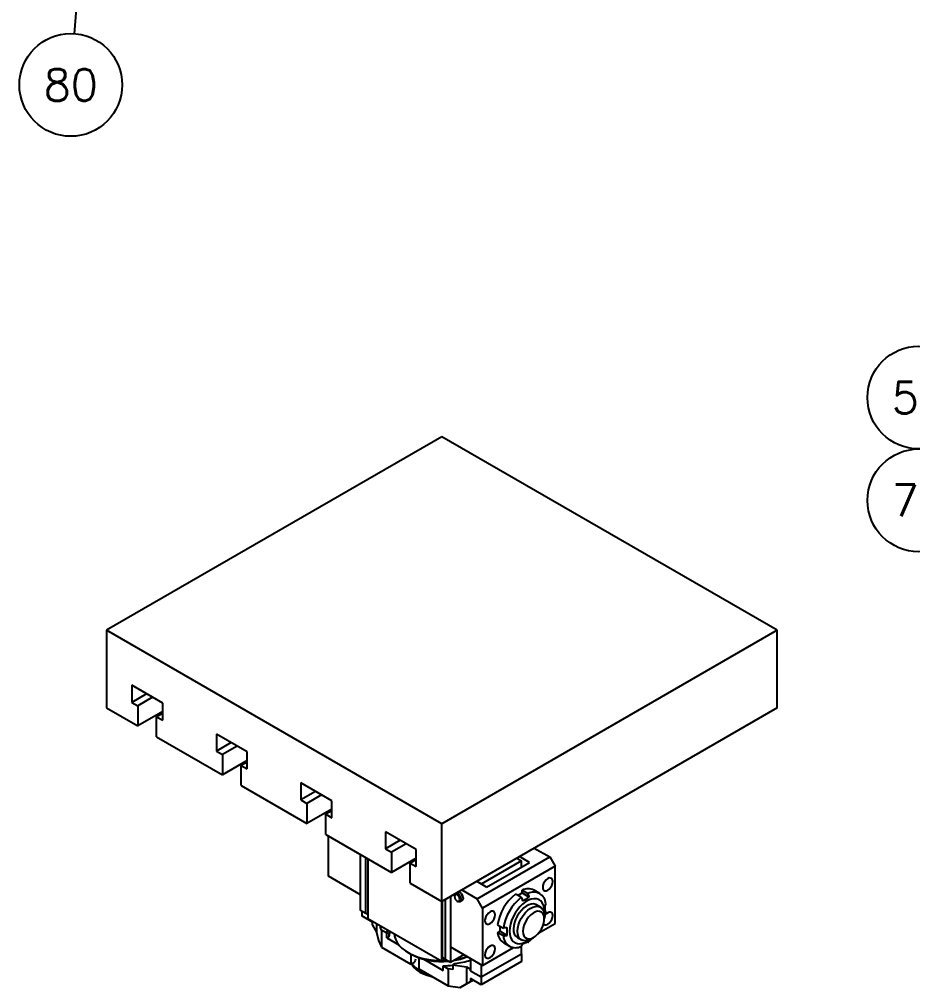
# Model space of a CAD drawing. Extents: x -13768 to 18086, y -10615 to 1188.
# Drawn here: x 339.9 to 565.9, y -1240.1 to -995.2 of the extents above; entities that cross this region are included whole.
import ezdxf
from ezdxf.enums import TextEntityAlignment as Align

# ---------------------------------------------------------------- set-up
doc = ezdxf.new("R2010")
doc.units = 0
doc.header["$LTSCALE"] = 7.5
doc.header["$MEASUREMENT"] = 0
for name, color, linetype in [('0-POS', 3, 'CONTINUOUS'), ('FI', 1, 'CONTINUOUS'), ('POS', 3, 'CONTINUOUS')]:
    doc.layers.add(name, color=color, linetype=linetype)
doc.styles.add('ROMANS', font='ROMANS.SHX')

# ---------------------------------------------------------------- blocks, each defined once
blk = doc.blocks.new('POS')
at = {"layer": '0-POS'}
blk.add_circle((0, 0), 6.5, dxfattribs=at)
at = {"layer": '0-POS', "style": 'ROMANS', "flags": 4}
blk.add_attdef('P', text='', height=4, dxfattribs=at).set_placement((0, 0), align=Align.MIDDLE)

msp = doc.modelspace()

# ---------------------------------------------------------------- linework, layer by layer
at = {"layer": 'FI'}
for p, q in [((446.80618, -1100.71412), (361.95336, -1149.69861)), ((531.65899, -1149.69861), (446.80618, -1100.71412)), ((361.95336, -1149.69861), (361.95336, -1169.29559)), ((446.80618, -1198.68309), (361.95336, -1149.69861)), ((531.65899, -1149.69861), (446.80618, -1198.68309)), ((531.65899, -1169.29559), (531.65899, -1149.69861)), ((376.20864, -1168.11844), (368.40218, -1163.61187)), ((368.40218, -1163.61187), (368.40218, -1167.9232)), ((372.13631, -1165.76754), (368.40218, -1167.9232)), ((368.40218, -1167.9232), (369.92953, -1168.80492)), ((373.66366, -1166.64926), (369.92953, -1168.80492)), ((376.20864, -1172.42978), (376.20864, -1168.11844)), ((361.95336, -1169.29559), (369.92953, -1173.90013)), ((369.92953, -1168.80492), (369.92953, -1173.90013)), ((376.20864, -1170.27528), (369.92953, -1173.90013)), ((376.20864, -1170.66633), (374.68129, -1171.54806)), ((531.65899, -1169.29559), (446.80618, -1218.28008)), ((374.68129, -1176.64326), (374.68129, -1171.54806)), ((374.68129, -1171.54806), (376.20864, -1172.42978)), ((374.68129, -1176.64326), (391.31244, -1186.24422)), ((397.59155, -1180.46253), (389.78509, -1175.95596)), ((389.78509, -1175.95596), (389.78509, -1180.26729)), ((393.51922, -1178.11163), (389.78509, -1180.26729)), ((389.78509, -1180.26729), (391.31244, -1181.14902)), ((395.04657, -1178.99335), (391.31244, -1181.14902)), ((397.59155, -1184.77387), (397.59155, -1180.46253)), ((391.31244, -1181.14902), (391.31244, -1186.24422)), ((397.59155, -1182.61937), (391.31244, -1186.24422)), ((397.59155, -1183.01043), (396.0642, -1183.89215)), ((396.0642, -1188.98735), (396.0642, -1183.89215)), ((396.0642, -1183.89215), (397.59155, -1184.77387)), ((396.0642, -1188.98735), (412.69535, -1198.58831)), ((418.97446, -1192.80662), (411.168, -1188.30005)), ((411.168, -1188.30005), (411.168, -1192.61138)), ((414.90213, -1190.45572), (411.168, -1192.61138)), ((411.168, -1192.61138), (412.69535, -1193.49311)), ((416.42948, -1191.33744), (412.69535, -1193.49311)), ((418.97446, -1197.11796), (418.97446, -1192.80662)), ((412.69535, -1193.49311), (412.69535, -1198.58831)), ((418.97446, -1194.96346), (412.69535, -1198.58831)), ((418.97446, -1195.35452), (417.4471, -1196.23624)), ((417.4471, -1201.33144), (417.4471, -1196.23624)), ((417.4471, -1196.23624), (418.97446, -1197.11796)), ((446.80618, -1218.28008), (446.80618, -1198.68309)), ((417.4471, -1201.33144), (434.07826, -1210.9324)), ((418.12593, -1211.92), (418.12593, -1201.72332)), ((440.35736, -1205.15071), (432.5509, -1200.64414)), ((432.5509, -1200.64414), (432.5509, -1204.95547)), ((436.28504, -1202.79981), (432.5509, -1204.95547)), ((432.5509, -1204.95547), (434.07826, -1205.8372)), ((437.81239, -1203.68153), (434.07826, -1205.8372)), ((470.22098, -1204.763), (474.12878, -1207.01893)), ((426.2718, -1216.62251), (426.2718, -1206.42583)), ((426.2718, -1220.5419), (426.2718, -1206.42583)), ((427.62944, -1221.32565), (427.62944, -1207.20958)), ((428.13856, -1207.5035), (428.13856, -1222.59938)), ((434.07826, -1205.8372), (434.07826, -1210.9324)), ((440.35736, -1207.30755), (434.07826, -1210.9324)), ((440.35736, -1209.46205), (440.35736, -1205.15071)), ((455.80058, -1217.59958), (474.12878, -1207.01893)), ((465.80857, -1207.31024), (467.00115, -1207.99869)), ((469.03762, -1208.3905), (466.48745, -1206.91832)), ((474.12878, -1207.01893), (475.48643, -1209.37045)), ((440.35736, -1207.69861), (438.83001, -1208.58033)), ((438.83001, -1213.67553), (438.83001, -1208.58033)), ((438.83001, -1208.58033), (440.35736, -1209.46205)), ((467.00115, -1207.99869), (456.81887, -1213.8768)), ((475.48643, -1209.37045), (457.15822, -1219.9511)), ((458.17646, -1214.66051), (469.03762, -1208.3905)), ((467.00115, -1209.56613), (467.00115, -1207.99869)), ((475.48643, -1223.87221), (475.48643, -1209.37045)), ((426.2718, -1216.62251), (418.12593, -1211.92)), ((438.83001, -1213.67553), (446.80618, -1218.28008)), ((458.17646, -1214.66051), (455.62629, -1213.18834)), ((449.01235, -1217.00649), (449.01235, -1229.75035)), ((449.01235, -1217.00649), (449.01235, -1233.66974)), ((450.03058, -1216.81615), (450.03059, -1217.01209)), ((451.89277, -1215.34365), (455.80058, -1217.59958)), ((466.92239, -1217.23971), (465.4738, -1216.40345)), ((466.08602, -1216.75688), (467.17085, -1216.13062)), ((467.17085, -1215.42376), (468.61944, -1216.26002)), ((467.17085, -1216.13062), (467.17085, -1215.42376)), ((467.17085, -1216.13062), (468.96796, -1217.16807)), ((471.6106, -1216.29262), (470.16201, -1215.45636)), ((446.80618, -1233.37596), (446.80618, -1218.28008)), ((446.97588, -1232.49411), (446.97588, -1218.18211)), ((447.65471, -1217.79024), (447.65471, -1232.88599)), ((450.7093, -1218.18778), (450.87898, -1218.28576)), ((451.47907, -1218.34526), (451.98818, -1218.05135)), ((457.15822, -1219.9511), (455.80058, -1217.59958)), ((471.77683, -1219.71403), (470.7586, -1219.12621)), ((427.62944, -1221.32565), (426.2718, -1220.5419)), ((426.61121, -1220.73784), (426.61121, -1221.91443)), ((429.3265, -1223.48193), (426.61121, -1221.91443)), ((428.13856, -1221.61956), (427.62944, -1221.32565)), ((457.15822, -1219.9511), (457.15822, -1234.45286)), ((472.77114, -1222.69543), (472.77114, -1221.91168)), ((472.87878, -1220.67943), (473.1348, -1220.82722)), ((428.13856, -1222.59938), (446.80618, -1233.37596)), ((429.3265, -1224.26581), (429.3265, -1223.48193)), ((429.3265, -1224.26581), (430.34473, -1226.02944)), ((430.34473, -1223.87297), (430.34473, -1226.02944)), ((431.27717, -1224.90283), (431.27717, -1224.41125)), ((460.95845, -1224.22427), (462.40704, -1225.06053)), ((461.57057, -1225.8306), (461.57057, -1224.57765)), ((471.36929, -1226.24899), (475.48643, -1223.87221)), ((430.34473, -1226.02944), (430.77509, -1228.13244)), ((431.27717, -1224.90283), (431.70293, -1224.65704)), ((431.58706, -1225.57048), (431.27717, -1224.90283)), ((431.58706, -1225.57048), (431.58706, -1229.88182)), ((432.89032, -1226.32283), (431.58706, -1225.57048)), ((432.89032, -1227.49866), (432.89032, -1226.32283)), ((433.39256, -1226.42484), (432.89032, -1226.32283)), ((433.52793, -1225.7106), (433.39256, -1226.42484)), ((433.39256, -1226.42484), (433.39256, -1227.20872)), ((460.95845, -1226.18397), (461.57057, -1225.8306)), ((462.40704, -1227.02022), (460.95845, -1226.18397)), ((461.57057, -1225.8306), (463.36768, -1226.86805)), ((430.77509, -1228.13244), (431.58706, -1229.88182)), ((432.89032, -1227.49866), (433.39256, -1227.20872)), ((432.89032, -1227.49866), (435.93539, -1229.25654)), ((462.48264, -1228.75888), (463.93123, -1229.59513)), ((465.95899, -1227.44028), (466.97722, -1228.0281)), ((467.00115, -1231.51507), (467.00115, -1229.51351)), ((468.61944, -1228.64804), (468.36919, -1228.50357)), ((469.37758, -1227.79014), (470.05629, -1227.39821)), ((431.58706, -1229.88182), (438.99972, -1234.16105)), ((438.31952, -1231.22045), (438.99845, -1231.61252)), ((438.99972, -1231.61326), (438.99972, -1234.16105)), ((449.01235, -1229.75035), (457.15822, -1234.45286)), ((449.01235, -1233.66974), (452.40702, -1231.71004)), ((456.81881, -1237.39321), (467.00115, -1231.51507)), ((457.15822, -1234.45286), (464.98419, -1229.93502)), ((467.00115, -1231.51507), (467.00115, -1233.47477)), ((438.99972, -1234.16105), (439.89621, -1233.64352)), ((441.03619, -1232.54021), (441.03619, -1235.33668)), ((442.28155, -1232.9201), (447.14559, -1235.72805)), ((447.65482, -1232.88606), (446.80618, -1233.37596)), ((447.65471, -1232.88599), (446.97588, -1232.49411)), ((447.65471, -1232.88599), (449.01235, -1233.66974)), ((449.60538, -1234.30766), (450.1407, -1233.99862)), ((449.60538, -1234.30766), (453.08529, -1234.84594)), ((449.60538, -1234.30766), (449.60538, -1235.48347)), ((454.10352, -1232.68942), (454.10352, -1235.8257)), ((467.00115, -1233.47477), (456.81881, -1239.3529)), ((456.81881, -1234.25693), (456.81881, -1237.39321)), ((441.03619, -1235.33668), (448.44884, -1239.61592)), ((447.14559, -1234.55223), (448.44884, -1235.30458)), ((447.14559, -1235.72805), (447.14559, -1234.55223)), ((448.44884, -1235.30458), (448.44884, -1239.61592)), ((449.60538, -1235.48347), (448.44884, -1235.30458)), ((453.08529, -1234.84594), (454.10352, -1235.43376)), ((453.08529, -1234.84594), (453.08529, -1239.15728)), ((454.10352, -1235.8257), (454.10352, -1235.43376)), ((454.10352, -1235.8257), (456.81881, -1237.39321)), ((454.78278, -1238.17753), (451.47918, -1240.08466)), ((451.47918, -1240.08466), (453.08529, -1239.15728)), ((453.08529, -1239.15728), (454.10352, -1238.56928)), ((456.81881, -1239.3529), (454.10352, -1237.7854)), ((454.10352, -1237.7854), (454.10352, -1238.56928)), ((454.10352, -1238.56928), (454.78245, -1238.17734)), ((456.81881, -1237.39321), (456.81881, -1239.3529)), ((448.44884, -1239.61592), (451.47918, -1240.08466))]:
    msp.add_line(p, q, dxfattribs=at)
at = {"layer": 'FI', "flags": 128}
for points in [[(474.89246, -1213.2408), (474.83017, -1212.82257), (474.64938, -1212.51721), (474.3678, -1212.3546), (474.01298, -1212.35067), (473.61967, -1212.50579), (473.22635, -1212.80478), (472.87154, -1213.21838), (472.58996, -1213.70609), (472.40917, -1214.22018), (472.34688, -1214.71033), (472.40917, -1215.12855), (472.58996, -1215.43391), (472.87154, -1215.59652), (473.22635, -1215.60045), (473.61967, -1215.44534), (474.01298, -1215.14634), (474.3678, -1214.73275), (474.64938, -1214.24503), (474.83017, -1213.73094), (474.89246, -1213.2408)], [(450.03058, -1216.81615), (450.09518, -1216.47847), (450.21671, -1216.31122)], [(451.38823, -1217.79584), (451.33656, -1217.46603), (451.18941, -1217.12677), (450.96918, -1216.82972), (450.70941, -1216.62008), (450.44963, -1216.52979), (450.22941, -1216.57258), (450.08226, -1216.74194), (450.03059, -1217.01209), (450.08226, -1217.3419), (450.22941, -1217.68115), (450.44963, -1217.97821), (450.70941, -1218.18784), (450.96918, -1218.27814), (451.18941, -1218.23534), (451.33656, -1218.06599), (451.38823, -1217.79584)], [(450.34891, -1216.23491), (450.5544, -1216.21328), (450.87911, -1216.32614), (451.20383, -1216.58819), (451.47911, -1216.95951), (451.66305, -1217.38359), (451.72764, -1217.79584)], [(450.85803, -1215.941), (451.06351, -1215.91937), (451.38823, -1216.03224)], [(451.38823, -1216.03224), (451.71295, -1216.29429), (451.98823, -1216.6656), (452.17217, -1217.08968), (452.23676, -1217.50193), (452.17217, -1217.83962), (451.98823, -1218.05132), (451.98818, -1218.05135)], [(451.72764, -1217.79584), (451.66305, -1218.13352), (451.47911, -1218.34523), (451.20383, -1218.39871), (450.87911, -1218.28584), (450.87898, -1218.28576)], [(472.73766, -1221.38187), (472.77114, -1220.73606), (472.71096, -1219.93216), (472.53207, -1219.21966), (472.23934, -1218.618), (471.84075, -1218.14361), (471.34719, -1217.80942), (470.77212, -1217.62453), (470.13121, -1217.59399), (469.44196, -1217.71865), (468.72316, -1217.99509), (467.99443, -1218.41578), (467.27563, -1218.96924), (466.58637, -1219.64039), (465.94547, -1220.41089), (465.37039, -1221.25975), (464.87683, -1222.1638), (464.47825, -1223.09838), (464.18552, -1224.03802), (464.00663, -1224.95706), (463.94645, -1225.83044), (463.94645, -1225.83044)], [(470.7586, -1219.12621), (470.58146, -1219.03805), (470.05585, -1218.90926), (469.4689, -1218.93856), (468.84183, -1219.1249), (468.1973, -1219.46153), (467.5586, -1219.93627), (466.94883, -1220.532), (466.39002, -1221.22716), (465.90236, -1221.99663), (465.50348, -1222.8126), (465.20781, -1223.64558), (465.02602, -1224.46547), (464.96468, -1225.24263)], [(465.98291, -1225.83044), (466.04425, -1225.05329), (466.22604, -1224.2334), (466.52172, -1223.40041), (466.92059, -1222.58444), (467.40825, -1221.81497), (467.96706, -1221.11981), (468.57683, -1220.52409), (469.21553, -1220.04934), (469.86006, -1219.71271), (470.48713, -1219.52638), (471.07408, -1219.49708), (471.5997, -1219.62587), (472.04498, -1219.90807), (472.39383, -1220.33353), (472.63365, -1220.88683), (472.75577, -1221.548), (472.77114, -1221.91168)], [(460.29778, -1221.66613), (460.23548, -1221.2479), (460.05469, -1220.94254), (459.77311, -1220.77994), (459.4183, -1220.776), (459.02498, -1220.93112), (458.63167, -1221.23011), (458.27686, -1221.64371), (457.99527, -1222.13142), (457.81449, -1222.64551), (457.75219, -1223.13566), (457.81449, -1223.55388), (457.99527, -1223.85924), (458.27686, -1224.02185), (458.63167, -1224.02578), (459.02498, -1223.87067), (459.4183, -1223.57167), (459.77311, -1223.15808), (460.05469, -1222.67036), (460.23548, -1222.15627), (460.29778, -1221.66613)], [(467.34056, -1225.83044), (467.40404, -1226.46784), (467.59152, -1227.00213), (467.89422, -1227.40835), (468.29801, -1227.66749), (468.78398, -1227.76744), (469.32943, -1227.70352), (469.90885, -1227.47872), (470.49513, -1227.10355), (471.06088, -1226.59556), (471.57963, -1225.97851), (472.02714, -1225.28123), (472.38246, -1224.53634), (472.629, -1223.77867), (472.75522, -1223.04363), (472.75522, -1222.36561), (472.629, -1221.77631), (472.38246, -1221.30328), (472.02714, -1220.96864), (471.57963, -1220.78804), (471.06088, -1220.76993), (470.49513, -1220.91514), (469.90885, -1221.21688), (469.32943, -1221.66106), (468.78398, -1222.2269), (468.29801, -1222.88795), (467.89422, -1223.61329), (467.59152, -1224.369), (467.40404, -1225.11975), (467.34056, -1225.83044)], [(472.56121, -1224.02553), (472.58996, -1224.05658), (472.87154, -1224.21919), (473.22635, -1224.22313), (473.61967, -1224.068), (474.01298, -1223.76901), (474.3678, -1223.35542), (474.64938, -1222.86771), (474.83017, -1222.35362), (474.89246, -1221.86346)], [(472.77114, -1222.50392), (472.93594, -1221.89919), (473.1348, -1220.82722)], [(474.89246, -1221.86346), (474.83017, -1221.44524), (474.64938, -1221.13988), (474.3678, -1220.97727), (474.01298, -1220.97334), (473.61967, -1221.12846), (473.22635, -1221.42745), (472.98386, -1221.69202)], [(433.75505, -1225.84171), (433.59089, -1226.28174), (433.39256, -1227.20872)], [(434.80819, -1226.44967), (434.87068, -1227.04011), (435.10142, -1227.85), (435.49646, -1228.63846), (436.05027, -1229.39441), (436.75506, -1230.10724), (437.60096, -1230.76694), (438.57607, -1231.36426), (439.66672, -1231.8908), (440.85759, -1232.33919), (442.13196, -1232.70312), (443.47195, -1232.97748), (444.85874, -1233.15842), (446.27288, -1233.24341), (446.58641, -1233.24909)], [(463.94645, -1225.83044), (464.00663, -1226.63435), (464.18552, -1227.34685), (464.47825, -1227.94849), (464.87683, -1228.42289), (465.37039, -1228.75709), (465.94547, -1228.94198), (466.58637, -1228.9725), (467.27563, -1228.84785), (467.99443, -1228.57141), (468.72316, -1228.15072), (468.90202, -1228.0261)], [(469.37758, -1227.79014), (469.21553, -1227.87925), (468.57683, -1228.14192), (467.96706, -1228.25023), (467.40825, -1228.20026), (466.92059, -1227.99382), (466.52172, -1227.63838), (466.22604, -1227.14678), (466.04425, -1226.53678), (465.98291, -1225.83044)], [(460.29778, -1230.28879), (460.23548, -1229.87057), (460.05469, -1229.56522), (459.77311, -1229.4026), (459.4183, -1229.39867), (459.02498, -1229.55379), (458.63167, -1229.85279), (458.27686, -1230.26637), (457.99527, -1230.75409), (457.81449, -1231.26818), (457.75219, -1231.75833), (457.81449, -1232.17656), (457.99527, -1232.48192), (458.27686, -1232.64452), (458.63167, -1232.64846), (459.02498, -1232.49333), (459.4183, -1232.19435), (459.77311, -1231.78075), (460.05469, -1231.29304), (460.23548, -1230.77895), (460.29778, -1230.28879)], [(468.61944, -1228.64804), (469.44833, -1227.9399), (469.89045, -1227.49398)], [(439.22034, -1234.0337), (439.44389, -1234.47298), (439.91008, -1235.08982), (440.53032, -1235.65966), (441.29075, -1236.16977), (442.17438, -1236.60876), (443.16148, -1236.96682), (444.23, -1237.23594), (444.37544, -1237.2644)], [(447.02595, -1233.24909), (447.6945, -1233.23125), (448.20401, -1233.2031)]]:
    msp.add_lwpolyline(points, dxfattribs=at)
at = {"layer": 'FI'}
for centre, radius, start, end in [((473.14263, -1226.04493), 12.31946, 128.4987312, 171.5012883), ((474.59122, -1226.88119), 12.31946, 128.4987312, 171.5012883), ((468.63295, -1218.51268), 3.41747, 63.4212649, 115.3298618), ((470.04426, -1219.00601), 3.09363, 2.5656136, 117.4235756), ((437.63734, -1226.52818), 4.75146, 166.4647115, 177.5230621), ((464.25915, -1225.96872), 3.30771, 183.7311514, 237.5148501), ((465.49757, -1226.88175), 3.09363, 182.5655168, 297.4236724), ((467.26147, -1225.52723), 2.31435, 172.9363005, 235.7515062), ((446.68961, -1216.92617), 16.57839, 242.3591987, 276.428094), ((444.66318, -1229.93216), 6.77439, 217.0428381, 256.546886), ((446.8189, -1210.80189), 23.75258, 270.788057, 276.7370297), ((447.34147, -1217.73509), 15.7, 278.7779461, 292.4434316), ((447.26614, -1211.01592), 23.16177, 277.1292544, 287.1696013), ((447.36755, -1215.96272), 17.23885, 279.5955592, 289.8397848)]:
    msp.add_arc(centre, radius, start, end, dxfattribs=at)
for points, knots in [([(466.92239, -1217.23971), (466.93937, -1217.28391), (467.05567, -1217.58659), (467.17177, -1217.88928), (467.27091, -1218.14776)], [0, 0, 0, 0, 0.146042553, 1, 1, 1, 1]), ([(467.27091, -1218.14776), (467.79689, -1217.87678), (468.39603, -1217.5681), (468.90572, -1217.21161), (468.96796, -1217.16807)], [0, 0, 0, 0, 0.877880984, 1, 1, 1, 1]), ([(468.96796, -1217.16807), (468.86882, -1216.90959), (468.75272, -1216.6069), (468.63643, -1216.30422), (468.61944, -1216.26002)], [0, 0, 0, 0, 0.853957447, 1, 1, 1, 1]), ([(473.1348, -1218.86752), (473.12199, -1218.89453), (473.03433, -1219.07941), (472.94634, -1219.26425), (472.87119, -1219.42209)], [0, 0, 0, 0, 0.146035211, 1, 1, 1, 1]), ([(472.87119, -1219.42209), (472.87778, -1219.50537), (472.9317, -1220.18734), (472.89948, -1220.8234), (472.87119, -1221.38179)], [0, 0, 0, 0, 0.122119037, 1, 1, 1, 1]), ([(472.87119, -1221.38179), (472.94634, -1221.22394), (473.03433, -1221.03911), (473.12199, -1220.85422), (473.1348, -1220.82722)], [0, 0, 0, 0, 0.853964789, 1, 1, 1, 1]), ([(463.36768, -1224.90835), (463.30867, -1224.91773), (462.98852, -1224.96858), (462.66827, -1225.01922), (462.40704, -1225.06053)], [0, 0, 0, 0, 0.184299324, 1, 1, 1, 1]), ([(462.40704, -1227.02022), (462.66827, -1226.97891), (462.98852, -1226.92827), (463.30867, -1226.87742), (463.36768, -1226.86805)], [0, 0, 0, 0, 0.815700676, 1, 1, 1, 1]), ([(463.36768, -1226.86805), (463.39597, -1226.30967), (463.42819, -1225.6736), (463.37426, -1224.99164), (463.36768, -1224.90835)], [0, 0, 0, 0, 0.877880963, 1, 1, 1, 1]), ([(467.27091, -1229.12207), (467.24952, -1229.15317), (467.13349, -1229.32189), (467.01723, -1229.49033), (466.92239, -1229.62773)], [0, 0, 0, 0, 0.18430265, 1, 1, 1, 1]), ([(468.96796, -1228.14238), (468.90572, -1228.18592), (468.39603, -1228.54241), (467.79689, -1228.85109), (467.27091, -1229.12207)], [0, 0, 0, 0, 0.122119016, 1, 1, 1, 1]), ([(468.61944, -1228.64804), (468.71428, -1228.51064), (468.83055, -1228.3422), (468.94658, -1228.17348), (468.96796, -1228.14238)], [0, 0, 0, 0, 0.81569735, 1, 1, 1, 1]), ([(440.18611, -1232.90523), (440.09949, -1233.12577), (440.00282, -1233.37186), (439.90624, -1233.61796), (439.89621, -1233.64352)], [0, 0, 0, 0, 0.896147906, 1, 1, 1, 1])]:
    msp.add_open_spline(points, degree=3, knots=knots, dxfattribs=at)
at = {"layer": 'POS'}
msp.add_line((353.93484, -998.81228), (369.20121, -798.8654), dxfattribs=at)

# ---------------------------------------------------------------- block references
at = {"layer": 'POS', "xscale": 2, "yscale": 2, "zscale": 2}
for p, values in [((352.94802, -1011.73693), {'P': '80'}), ((567.51776, -1090.82341), {'P': '56'}), ((567.51776, -1116.82341), {'P': '72'})]:
    msp.add_blockref('POS', p, dxfattribs=at).add_auto_attribs(values)

doc.saveas('drawing.dxf')
